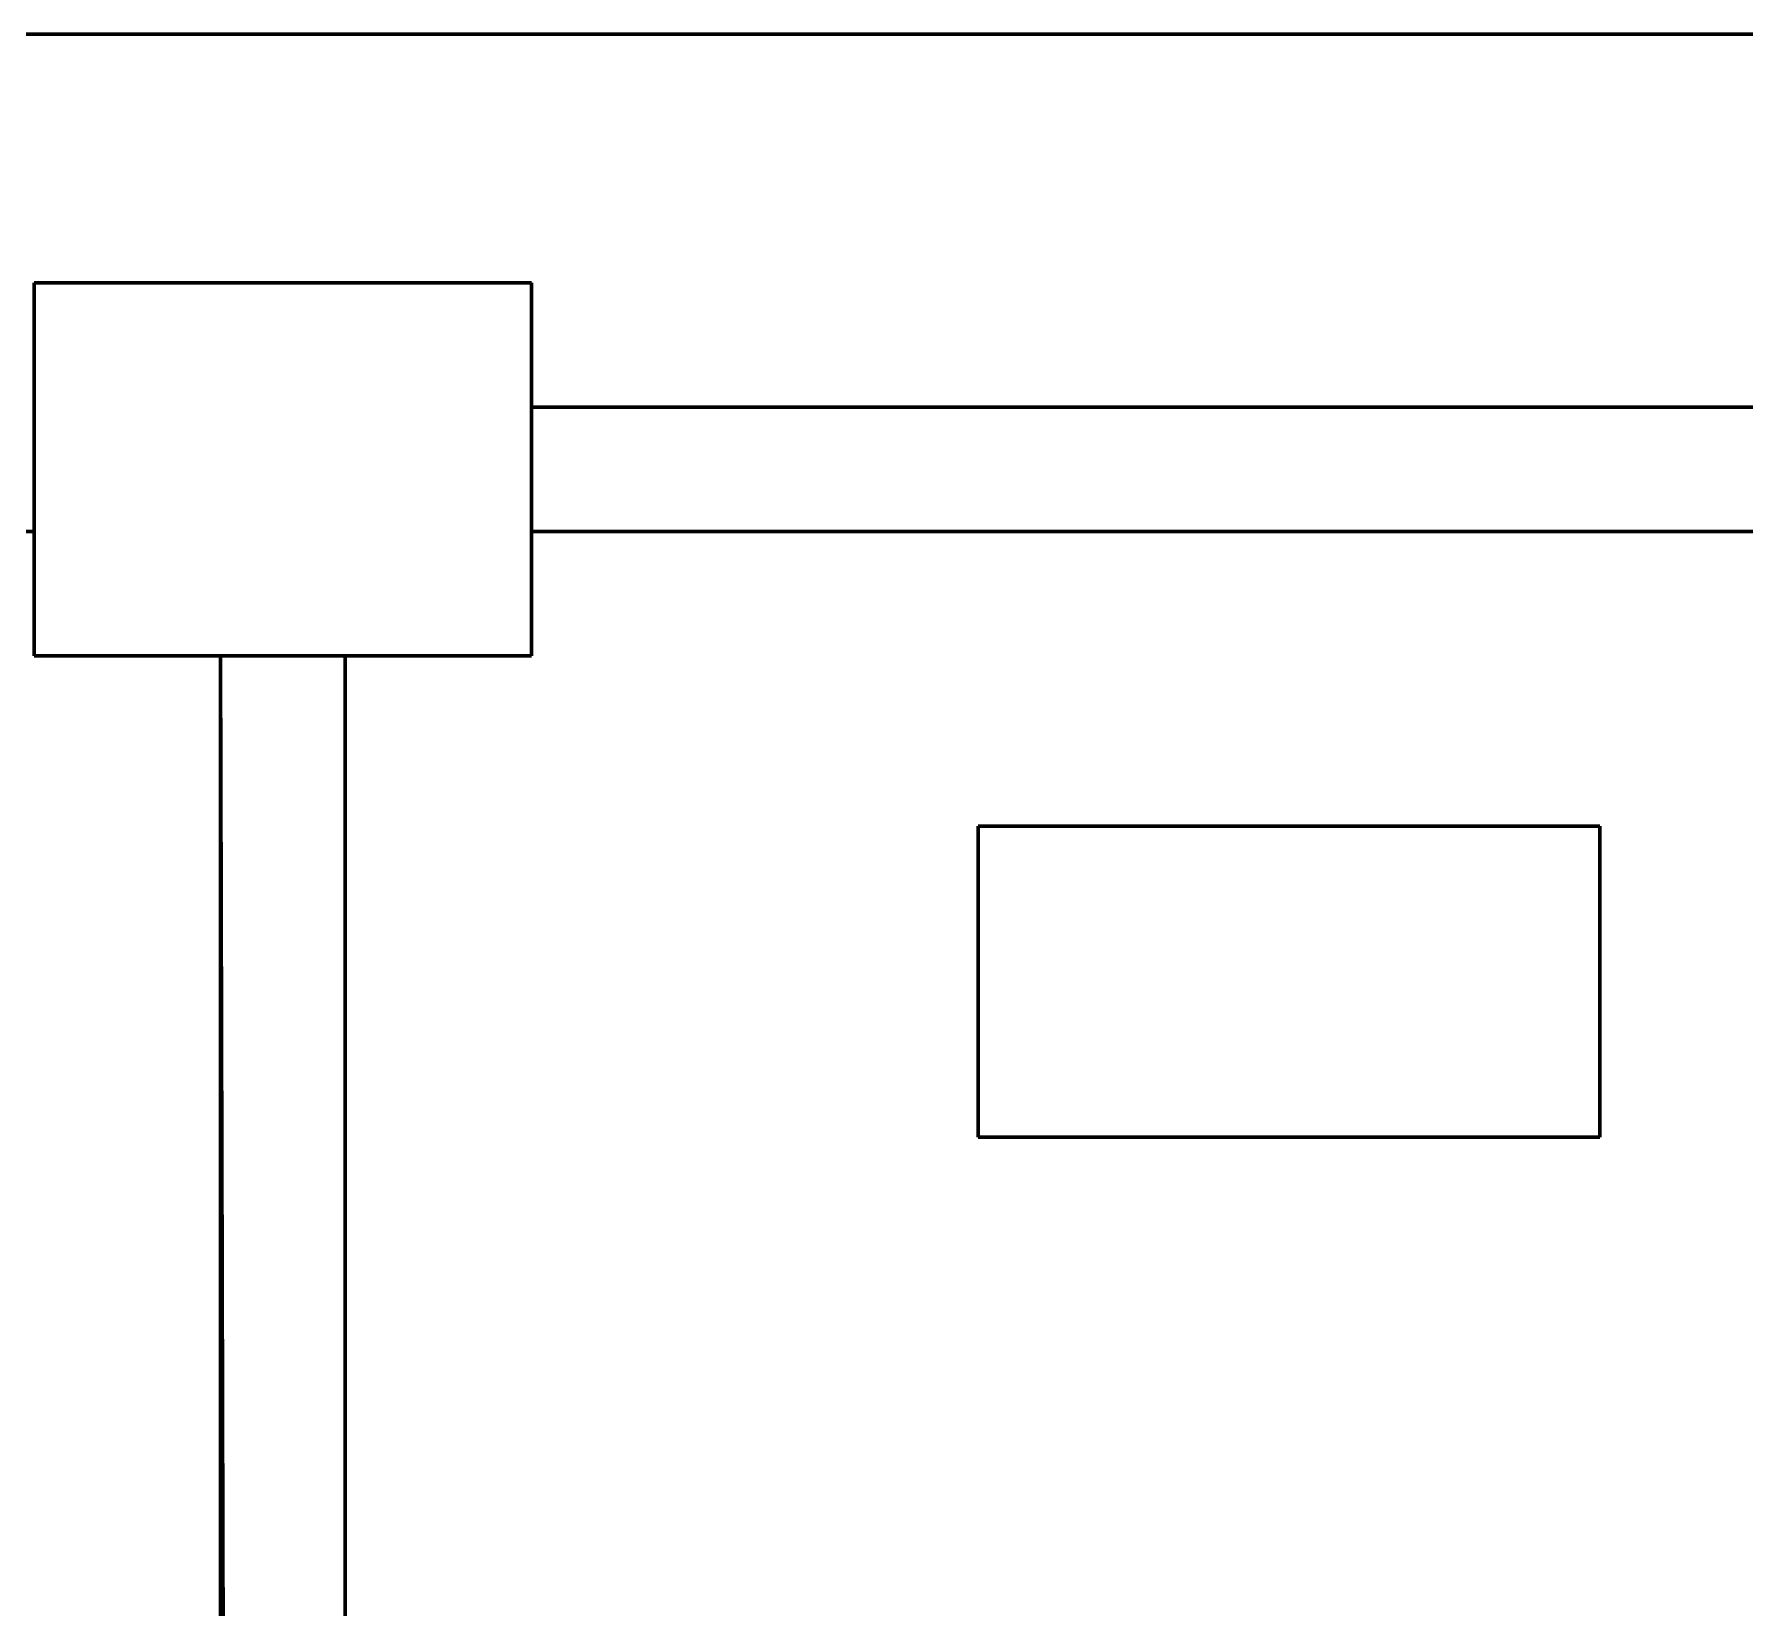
# Model space of a CAD drawing. Extents: x 0 to 297, y 0 to 292.
# Drawn here: x 69.35 to 76.23, y 109.78 to 116.11 of the extents above; entities that cross this region are included whole.
import ezdxf

# ---------------------------------------------------------------- set-up
doc = ezdxf.new("R2010")
doc.units = 0
doc.header["$MEASUREMENT"] = 0
doc.linetypes.add('K5LT_BASIC', pattern=[0])
doc.layers.add('Системный слой', color=7, linetype='Continuous')

# ---------------------------------------------------------------- blocks, each defined once
blk = doc.blocks.new('*U')
at = {"layer": 'Системный слой', "linetype": 'K5LT_BASIC', "lineweight": 60}
for p, q in [((71.35, 115.1064), (69.35, 115.1064)), ((69.35, 115.1064), (69.35, 113.6064)), ((71.35, 115.1064), (69.35, 115.1064)), ((69.35, 115.1064), (69.35, 113.6064)), ((71.35, 113.6064), (71.35, 115.1064)), ((71.35, 113.6064), (71.35, 115.1064)), ((69.35, 113.6064), (71.35, 113.6064)), ((69.35, 113.6064), (71.35, 113.6064)), ((75.6451, 112.9215), (73.1451, 112.9215)), ((73.1451, 112.9215), (73.1451, 111.6715)), ((75.6451, 111.6715), (75.6451, 112.9215)), ((73.1451, 111.6715), (75.6451, 111.6715))]:
    blk.add_line(p, q, dxfattribs=at)

msp = doc.modelspace()

# ---------------------------------------------------------------- linework, layer by layer
at = {"layer": 'Системный слой', "linetype": 'K5LT_BASIC', "lineweight": 60}
for p, q in [((109.3503, 116.1064), (63.8503, 116.1064)), ((71.35, 115.1064), (69.35, 115.1064)), ((69.35, 113.6064), (69.35, 115.1064)), ((69.35, 115.1064), (69.35, 113.6064)), ((69.35, 115.1064), (71.35, 115.1064)), ((71.35, 115.1064), (69.35, 115.1064)), ((69.35, 113.6064), (69.35, 115.1064)), ((69.35, 115.1064), (69.35, 113.6064)), ((69.35, 115.1064), (71.35, 115.1064)), ((71.35, 115.1064), (69.35, 115.1064)), ((69.35, 113.6064), (69.35, 115.1064)), ((69.35, 115.1064), (69.35, 113.6064)), ((69.35, 115.1064), (71.35, 115.1064)), ((71.35, 115.1064), (71.35, 113.6064)), ((71.35, 115.1064), (71.35, 113.6064)), ((71.35, 115.1064), (71.35, 113.6064)), ((71.35, 115.1064), (71.35, 113.6064)), ((71.35, 115.1064), (71.35, 113.6064)), ((71.35, 115.1064), (71.35, 113.6064)), ((71.3503, 114.6065), (77.3503, 114.6065)), ((69.35, 114.1064), (63.35, 114.1064)), ((69.35, 114.1064), (63.35, 114.1064)), ((77.35, 114.1064), (71.35, 114.1064)), ((71.35, 113.6064), (69.35, 113.6064)), ((69.35, 113.6064), (71.35, 113.6064)), ((71.35, 113.6064), (69.35, 113.6064)), ((69.35, 113.6064), (71.35, 113.6064)), ((69.35, 113.6064), (71.35, 113.6064)), ((71.35, 113.6064), (69.35, 113.6064)), ((69.35, 113.6064), (71.35, 113.6064)), ((69.35, 113.6064), (71.35, 113.6064)), ((70.6, 113.6064), (69.85, 113.6064)), ((70.6, 113.6064), (69.85, 113.6064)), ((71.35, 113.6064), (69.85, 113.6064)), ((70.6, 113.6064), (69.85, 113.6064)), ((70.0996, 113.6064), (70.0996, 108.1654)), ((70.1339, 99.6106), (70.0996, 113.6064)), ((70.6, 113.6064), (70.6, 102.1064)), ((70.6, 113.6064), (70.6, 99.6064)), ((70.8503, 113.6068), (71.35, 113.6064)), ((70.8503, 113.6068), (71.35, 113.6064))]:
    msp.add_line(p, q, dxfattribs=at)

# ---------------------------------------------------------------- block references
at = {"layer": 'Системный слой'}
msp.add_blockref('*U', (0, 0), dxfattribs=at)
msp.add_blockref('*U', (0, 0), dxfattribs=at)
msp.add_blockref('*U', (0, 0), dxfattribs=at)
msp.add_blockref('*U', (0, 0), dxfattribs=at)
msp.add_blockref('*U', (0, 0), dxfattribs=at)
msp.add_blockref('*U', (0, 0), dxfattribs=at)
msp.add_blockref('*U', (0, 0), dxfattribs=at)
msp.add_blockref('*U', (0, 0), dxfattribs=at)
msp.add_blockref('*U', (0, 0), dxfattribs=at)
msp.add_blockref('*U', (0, 0), dxfattribs=at)
msp.add_blockref('*U', (0, 0), dxfattribs=at)
msp.add_blockref('*U', (0, 0), dxfattribs=at)
msp.add_blockref('*U', (0, 0), dxfattribs=at)
msp.add_blockref('*U', (0, 0), dxfattribs=at)
msp.add_blockref('*U', (0, 0), dxfattribs=at)
msp.add_blockref('*U', (0, 0), dxfattribs=at)
msp.add_blockref('*U', (0, 0), dxfattribs=at)
msp.add_blockref('*U', (0, 0), dxfattribs=at)
msp.add_blockref('*U', (0, 0), dxfattribs=at)
msp.add_blockref('*U', (0, 0), dxfattribs=at)
msp.add_blockref('*U', (0, 0), dxfattribs=at)
msp.add_blockref('*U', (0, 0), dxfattribs=at)
msp.add_blockref('*U', (0, 0), dxfattribs=at)
msp.add_blockref('*U', (0, 0), dxfattribs=at)
msp.add_blockref('*U', (0, 0), dxfattribs=at)
msp.add_blockref('*U', (0, 0), dxfattribs=at)
msp.add_blockref('*U', (0, 0), dxfattribs=at)
msp.add_blockref('*U', (0, 0), dxfattribs=at)
msp.add_blockref('*U', (0, 0), dxfattribs=at)
msp.add_blockref('*U', (0, 0), dxfattribs=at)
msp.add_blockref('*U', (0, 0), dxfattribs=at)
msp.add_blockref('*U', (0, 0), dxfattribs=at)
msp.add_blockref('*U', (0, 0), dxfattribs=at)
msp.add_blockref('*U', (0, 0), dxfattribs=at)
msp.add_blockref('*U', (0, 0), dxfattribs=at)
msp.add_blockref('*U', (0, 0), dxfattribs=at)
msp.add_blockref('*U', (0, 0), dxfattribs=at)
msp.add_blockref('*U', (0, 0), dxfattribs=at)
msp.add_blockref('*U', (0, 0), dxfattribs=at)
msp.add_blockref('*U', (0, 0), dxfattribs=at)
msp.add_blockref('*U', (0, 0), dxfattribs=at)
msp.add_blockref('*U', (0, 0), dxfattribs=at)
msp.add_blockref('*U', (0, 0), dxfattribs=at)
msp.add_blockref('*U', (0, 0), dxfattribs=at)
msp.add_blockref('*U', (0, 0), dxfattribs=at)
msp.add_blockref('*U', (0, 0), dxfattribs=at)
msp.add_blockref('*U', (0, 0), dxfattribs=at)
msp.add_blockref('*U', (0, 0), dxfattribs=at)
msp.add_blockref('*U', (0, 0), dxfattribs=at)
msp.add_blockref('*U', (0, 0), dxfattribs=at)
msp.add_blockref('*U', (0, 0), dxfattribs=at)
msp.add_blockref('*U', (0, 0), dxfattribs=at)
msp.add_blockref('*U', (0, 0), dxfattribs=at)
msp.add_blockref('*U', (0, 0), dxfattribs=at)
msp.add_blockref('*U', (0, 0), dxfattribs=at)
msp.add_blockref('*U', (0, 0), dxfattribs=at)
msp.add_blockref('*U', (0, 0), dxfattribs=at)
msp.add_blockref('*U', (0, 0), dxfattribs=at)
msp.add_blockref('*U', (0, 0), dxfattribs=at)
msp.add_blockref('*U', (0, 0), dxfattribs=at)
msp.add_blockref('*U', (0, 0), dxfattribs=at)
msp.add_blockref('*U', (0, 0), dxfattribs=at)
msp.add_blockref('*U', (0, 0), dxfattribs=at)
msp.add_blockref('*U', (0, 0), dxfattribs=at)
msp.add_blockref('*U', (0, 0), dxfattribs=at)
msp.add_blockref('*U', (0, 0), dxfattribs=at)
msp.add_blockref('*U', (0, 0), dxfattribs=at)
msp.add_blockref('*U', (0, 0), dxfattribs=at)
msp.add_blockref('*U', (0, 0), dxfattribs=at)
msp.add_blockref('*U', (0, 0), dxfattribs=at)
msp.add_blockref('*U', (0, 0), dxfattribs=at)
msp.add_blockref('*U', (0, 0), dxfattribs=at)
msp.add_blockref('*U', (0, 0), dxfattribs=at)
msp.add_blockref('*U', (0, 0), dxfattribs=at)
msp.add_blockref('*U', (0, 0), dxfattribs=at)
msp.add_blockref('*U', (0, 0), dxfattribs=at)
msp.add_blockref('*U', (0, 0), dxfattribs=at)
msp.add_blockref('*U', (0, 0), dxfattribs=at)
msp.add_blockref('*U', (0, 0), dxfattribs=at)
msp.add_blockref('*U', (0, 0), dxfattribs=at)
msp.add_blockref('*U', (0, 0), dxfattribs=at)
msp.add_blockref('*U', (0, 0), dxfattribs=at)
msp.add_blockref('*U', (0, 0), dxfattribs=at)
msp.add_blockref('*U', (0, 0), dxfattribs=at)
msp.add_blockref('*U', (0, 0), dxfattribs=at)
msp.add_blockref('*U', (0, 0), dxfattribs=at)
msp.add_blockref('*U', (0, 0), dxfattribs=at)
msp.add_blockref('*U', (0, 0), dxfattribs=at)
msp.add_blockref('*U', (0, 0), dxfattribs=at)
msp.add_blockref('*U', (0, 0), dxfattribs=at)
msp.add_blockref('*U', (0, 0), dxfattribs=at)
msp.add_blockref('*U', (0, 0), dxfattribs=at)
msp.add_blockref('*U', (0, 0), dxfattribs=at)
msp.add_blockref('*U', (0, 0), dxfattribs=at)
msp.add_blockref('*U', (0, 0), dxfattribs=at)
msp.add_blockref('*U', (0, 0), dxfattribs=at)
msp.add_blockref('*U', (0, 0), dxfattribs=at)
msp.add_blockref('*U', (0, 0), dxfattribs=at)
msp.add_blockref('*U', (0, 0), dxfattribs=at)
msp.add_blockref('*U', (0, 0), dxfattribs=at)
msp.add_blockref('*U', (0, 0), dxfattribs=at)
msp.add_blockref('*U', (0, 0), dxfattribs=at)
msp.add_blockref('*U', (0, 0), dxfattribs=at)
msp.add_blockref('*U', (0, 0), dxfattribs=at)
msp.add_blockref('*U', (0, 0), dxfattribs=at)
msp.add_blockref('*U', (0, 0), dxfattribs=at)
msp.add_blockref('*U', (0, 0), dxfattribs=at)
msp.add_blockref('*U', (0, 0), dxfattribs=at)
msp.add_blockref('*U', (0, 0), dxfattribs=at)
msp.add_blockref('*U', (0, 0), dxfattribs=at)
msp.add_blockref('*U', (0, 0), dxfattribs=at)
msp.add_blockref('*U', (0, 0), dxfattribs=at)
msp.add_blockref('*U', (0, 0), dxfattribs=at)
msp.add_blockref('*U', (0, 0), dxfattribs=at)
msp.add_blockref('*U', (0, 0), dxfattribs=at)
msp.add_blockref('*U', (0, 0), dxfattribs=at)
msp.add_blockref('*U', (0, 0), dxfattribs=at)
msp.add_blockref('*U', (0, 0), dxfattribs=at)
msp.add_blockref('*U', (0, 0), dxfattribs=at)
msp.add_blockref('*U', (0, 0), dxfattribs=at)
msp.add_blockref('*U', (0, 0), dxfattribs=at)
msp.add_blockref('*U', (0, 0), dxfattribs=at)
msp.add_blockref('*U', (0, 0), dxfattribs=at)
msp.add_blockref('*U', (0, 0), dxfattribs=at)
msp.add_blockref('*U', (0, 0), dxfattribs=at)
msp.add_blockref('*U', (0, 0), dxfattribs=at)
msp.add_blockref('*U', (0, 0), dxfattribs=at)
msp.add_blockref('*U', (0, 0), dxfattribs=at)
msp.add_blockref('*U', (0, 0), dxfattribs=at)
msp.add_blockref('*U', (0, 0), dxfattribs=at)
msp.add_blockref('*U', (0, 0), dxfattribs=at)
msp.add_blockref('*U', (0, 0), dxfattribs=at)
msp.add_blockref('*U', (0, 0), dxfattribs=at)
msp.add_blockref('*U', (0, 0), dxfattribs=at)
msp.add_blockref('*U', (0, 0), dxfattribs=at)
msp.add_blockref('*U', (0, 0), dxfattribs=at)
msp.add_blockref('*U', (0, 0), dxfattribs=at)
msp.add_blockref('*U', (0, 0), dxfattribs=at)
msp.add_blockref('*U', (0, 0), dxfattribs=at)
msp.add_blockref('*U', (0, 0), dxfattribs=at)
msp.add_blockref('*U', (0, 0), dxfattribs=at)
msp.add_blockref('*U', (0, 0), dxfattribs=at)
msp.add_blockref('*U', (0, 0), dxfattribs=at)
msp.add_blockref('*U', (0, 0), dxfattribs=at)
msp.add_blockref('*U', (0, 0), dxfattribs=at)
msp.add_blockref('*U', (0, 0), dxfattribs=at)
msp.add_blockref('*U', (0, 0), dxfattribs=at)
msp.add_blockref('*U', (0, 0), dxfattribs=at)
msp.add_blockref('*U', (0, 0), dxfattribs=at)
msp.add_blockref('*U', (0, 0), dxfattribs=at)
msp.add_blockref('*U', (0, 0), dxfattribs=at)
msp.add_blockref('*U', (0, 0), dxfattribs=at)
msp.add_blockref('*U', (0, 0), dxfattribs=at)
msp.add_blockref('*U', (0, 0), dxfattribs=at)
msp.add_blockref('*U', (0, 0), dxfattribs=at)
msp.add_blockref('*U', (0, 0), dxfattribs=at)
msp.add_blockref('*U', (0, 0), dxfattribs=at)
msp.add_blockref('*U', (0, 0), dxfattribs=at)
msp.add_blockref('*U', (0, 0), dxfattribs=at)
msp.add_blockref('*U', (0, 0), dxfattribs=at)
msp.add_blockref('*U', (0, 0), dxfattribs=at)
msp.add_blockref('*U', (0, 0), dxfattribs=at)
msp.add_blockref('*U', (0, 0), dxfattribs=at)
msp.add_blockref('*U', (0, 0), dxfattribs=at)
msp.add_blockref('*U', (0, 0), dxfattribs=at)
msp.add_blockref('*U', (0, 0), dxfattribs=at)
msp.add_blockref('*U', (0, 0), dxfattribs=at)
msp.add_blockref('*U', (0, 0), dxfattribs=at)
msp.add_blockref('*U', (0, 0), dxfattribs=at)
msp.add_blockref('*U', (0, 0), dxfattribs=at)
msp.add_blockref('*U', (0, 0), dxfattribs=at)
msp.add_blockref('*U', (0, 0), dxfattribs=at)
msp.add_blockref('*U', (0, 0), dxfattribs=at)
msp.add_blockref('*U', (0, 0), dxfattribs=at)
msp.add_blockref('*U', (0, 0), dxfattribs=at)
msp.add_blockref('*U', (0, 0), dxfattribs=at)
msp.add_blockref('*U', (0, 0), dxfattribs=at)
msp.add_blockref('*U', (0, 0), dxfattribs=at)
msp.add_blockref('*U', (0, 0), dxfattribs=at)
msp.add_blockref('*U', (0, 0), dxfattribs=at)
msp.add_blockref('*U', (0, 0), dxfattribs=at)
msp.add_blockref('*U', (0, 0), dxfattribs=at)
msp.add_blockref('*U', (0, 0), dxfattribs=at)
msp.add_blockref('*U', (0, 0), dxfattribs=at)
msp.add_blockref('*U', (0, 0), dxfattribs=at)
msp.add_blockref('*U', (0, 0), dxfattribs=at)
msp.add_blockref('*U', (0, 0), dxfattribs=at)
msp.add_blockref('*U', (0, 0), dxfattribs=at)
msp.add_blockref('*U', (0, 0), dxfattribs=at)
msp.add_blockref('*U', (0, 0), dxfattribs=at)
msp.add_blockref('*U', (0, 0), dxfattribs=at)
msp.add_blockref('*U', (0, 0), dxfattribs=at)
msp.add_blockref('*U', (0, 0), dxfattribs=at)
msp.add_blockref('*U', (0, 0), dxfattribs=at)
msp.add_blockref('*U', (0, 0), dxfattribs=at)
msp.add_blockref('*U', (0, 0), dxfattribs=at)
msp.add_blockref('*U', (0, 0), dxfattribs=at)
msp.add_blockref('*U', (0, 0), dxfattribs=at)
msp.add_blockref('*U', (0, 0), dxfattribs=at)
msp.add_blockref('*U', (0, 0), dxfattribs=at)
msp.add_blockref('*U', (0, 0), dxfattribs=at)
msp.add_blockref('*U', (0, 0), dxfattribs=at)
msp.add_blockref('*U', (0, 0), dxfattribs=at)
msp.add_blockref('*U', (0, 0), dxfattribs=at)
msp.add_blockref('*U', (0, 0), dxfattribs=at)
msp.add_blockref('*U', (0, 0), dxfattribs=at)
msp.add_blockref('*U', (0, 0), dxfattribs=at)
msp.add_blockref('*U', (0, 0), dxfattribs=at)
msp.add_blockref('*U', (0, 0), dxfattribs=at)
msp.add_blockref('*U', (0, 0), dxfattribs=at)
msp.add_blockref('*U', (0, 0), dxfattribs=at)
msp.add_blockref('*U', (0, 0), dxfattribs=at)
msp.add_blockref('*U', (0, 0), dxfattribs=at)
msp.add_blockref('*U', (0, 0), dxfattribs=at)
msp.add_blockref('*U', (0, 0), dxfattribs=at)
msp.add_blockref('*U', (0, 0), dxfattribs=at)
msp.add_blockref('*U', (0, 0), dxfattribs=at)
msp.add_blockref('*U', (0, 0), dxfattribs=at)
msp.add_blockref('*U', (0, 0), dxfattribs=at)
msp.add_blockref('*U', (0, 0), dxfattribs=at)
msp.add_blockref('*U', (0, 0), dxfattribs=at)
msp.add_blockref('*U', (0, 0), dxfattribs=at)
msp.add_blockref('*U', (0, 0), dxfattribs=at)
msp.add_blockref('*U', (0, 0), dxfattribs=at)
msp.add_blockref('*U', (0, 0), dxfattribs=at)
msp.add_blockref('*U', (0, 0), dxfattribs=at)
msp.add_blockref('*U', (0, 0), dxfattribs=at)
msp.add_blockref('*U', (0, 0), dxfattribs=at)
msp.add_blockref('*U', (0, 0), dxfattribs=at)
msp.add_blockref('*U', (0, 0), dxfattribs=at)
msp.add_blockref('*U', (0, 0), dxfattribs=at)
msp.add_blockref('*U', (0, 0), dxfattribs=at)
msp.add_blockref('*U', (0, 0), dxfattribs=at)
msp.add_blockref('*U', (0, 0), dxfattribs=at)
msp.add_blockref('*U', (0, 0), dxfattribs=at)
msp.add_blockref('*U', (0, 0), dxfattribs=at)
msp.add_blockref('*U', (0, 0), dxfattribs=at)
msp.add_blockref('*U', (0, 0), dxfattribs=at)
msp.add_blockref('*U', (0, 0), dxfattribs=at)
msp.add_blockref('*U', (0, 0), dxfattribs=at)
msp.add_blockref('*U', (0, 0), dxfattribs=at)
msp.add_blockref('*U', (0, 0), dxfattribs=at)
msp.add_blockref('*U', (0, 0), dxfattribs=at)
msp.add_blockref('*U', (0, 0), dxfattribs=at)
msp.add_blockref('*U', (0, 0), dxfattribs=at)
msp.add_blockref('*U', (0, 0), dxfattribs=at)
msp.add_blockref('*U', (0, 0), dxfattribs=at)
msp.add_blockref('*U', (0, 0), dxfattribs=at)
msp.add_blockref('*U', (0, 0), dxfattribs=at)
msp.add_blockref('*U', (0, 0), dxfattribs=at)
msp.add_blockref('*U', (0, 0), dxfattribs=at)
msp.add_blockref('*U', (0, 0), dxfattribs=at)
msp.add_blockref('*U', (0, 0), dxfattribs=at)
msp.add_blockref('*U', (0, 0), dxfattribs=at)
msp.add_blockref('*U', (0, 0), dxfattribs=at)
msp.add_blockref('*U', (0, 0), dxfattribs=at)
msp.add_blockref('*U', (0, 0), dxfattribs=at)
msp.add_blockref('*U', (0, 0), dxfattribs=at)
msp.add_blockref('*U', (0, 0), dxfattribs=at)
msp.add_blockref('*U', (0, 0), dxfattribs=at)
msp.add_blockref('*U', (0, 0), dxfattribs=at)
msp.add_blockref('*U', (0, 0), dxfattribs=at)
msp.add_blockref('*U', (0, 0), dxfattribs=at)
msp.add_blockref('*U', (0, 0), dxfattribs=at)
msp.add_blockref('*U', (0, 0), dxfattribs=at)
msp.add_blockref('*U', (0, 0), dxfattribs=at)
msp.add_blockref('*U', (0, 0), dxfattribs=at)
msp.add_blockref('*U', (0, 0), dxfattribs=at)
msp.add_blockref('*U', (0, 0), dxfattribs=at)
msp.add_blockref('*U', (0, 0), dxfattribs=at)
msp.add_blockref('*U', (0, 0), dxfattribs=at)
msp.add_blockref('*U', (0, 0), dxfattribs=at)
msp.add_blockref('*U', (0, 0), dxfattribs=at)
msp.add_blockref('*U', (0, 0), dxfattribs=at)
msp.add_blockref('*U', (0, 0), dxfattribs=at)
msp.add_blockref('*U', (0, 0), dxfattribs=at)
msp.add_blockref('*U', (0, 0), dxfattribs=at)
msp.add_blockref('*U', (0, 0), dxfattribs=at)
msp.add_blockref('*U', (0, 0), dxfattribs=at)
msp.add_blockref('*U', (0, 0), dxfattribs=at)
msp.add_blockref('*U', (0, 0), dxfattribs=at)
msp.add_blockref('*U', (0, 0), dxfattribs=at)
msp.add_blockref('*U', (0, 0), dxfattribs=at)
msp.add_blockref('*U', (0, 0), dxfattribs=at)
msp.add_blockref('*U', (0, 0), dxfattribs=at)
msp.add_blockref('*U', (0, 0), dxfattribs=at)
msp.add_blockref('*U', (0, 0), dxfattribs=at)
msp.add_blockref('*U', (0, 0), dxfattribs=at)
msp.add_blockref('*U', (0, 0), dxfattribs=at)
msp.add_blockref('*U', (0, 0), dxfattribs=at)
msp.add_blockref('*U', (0, 0), dxfattribs=at)
msp.add_blockref('*U', (0, 0), dxfattribs=at)
msp.add_blockref('*U', (0, 0), dxfattribs=at)
msp.add_blockref('*U', (0, 0), dxfattribs=at)
msp.add_blockref('*U', (0, 0), dxfattribs=at)
msp.add_blockref('*U', (0, 0), dxfattribs=at)
msp.add_blockref('*U', (0, 0), dxfattribs=at)
msp.add_blockref('*U', (0, 0), dxfattribs=at)
msp.add_blockref('*U', (0, 0), dxfattribs=at)
msp.add_blockref('*U', (0, 0), dxfattribs=at)
msp.add_blockref('*U', (0, 0), dxfattribs=at)
msp.add_blockref('*U', (0, 0), dxfattribs=at)
msp.add_blockref('*U', (0, 0), dxfattribs=at)
msp.add_blockref('*U', (0, 0), dxfattribs=at)
msp.add_blockref('*U', (0, 0), dxfattribs=at)

doc.saveas('drawing.dxf')
